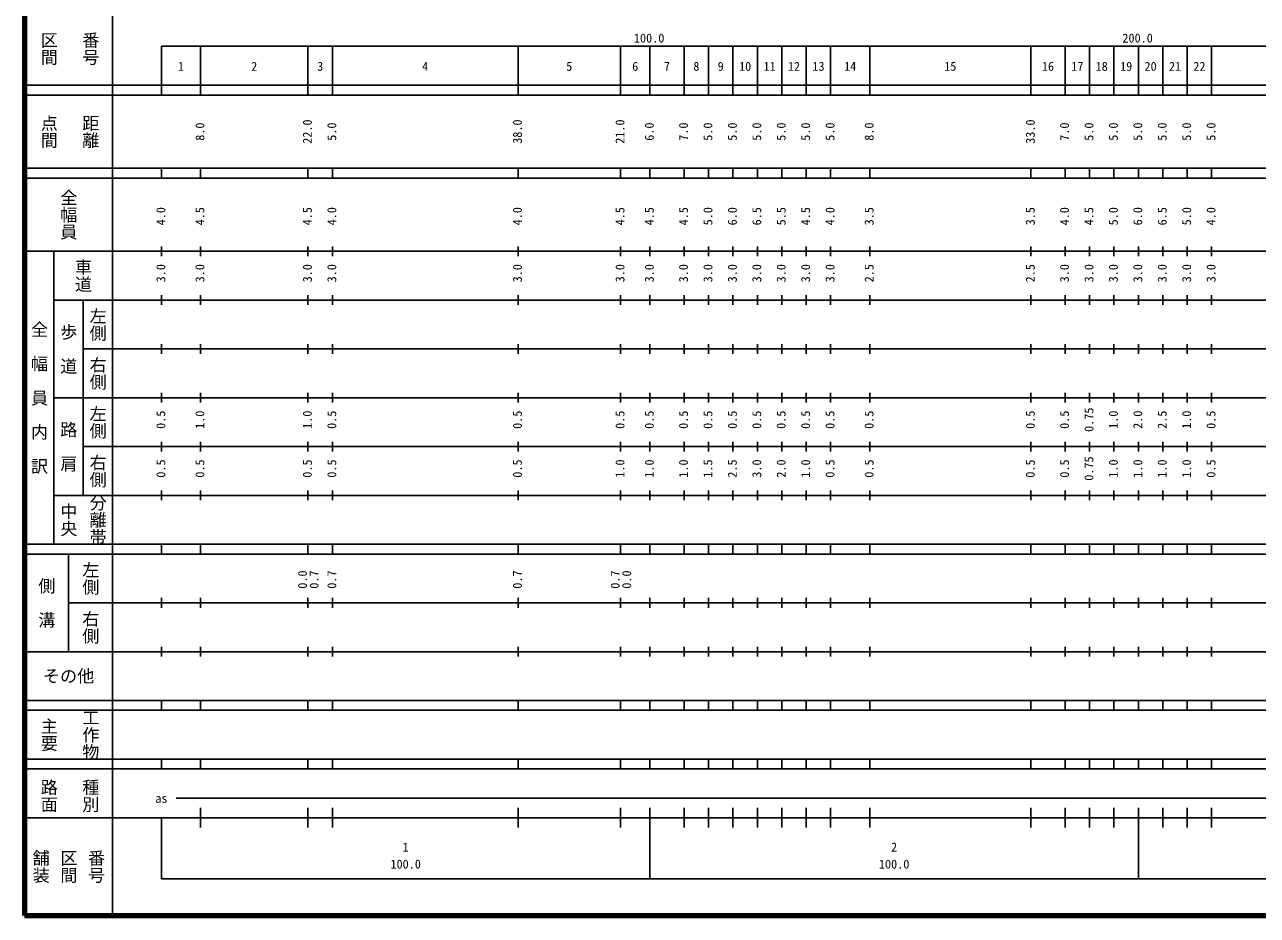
# Model space of a CAD drawing. Units: millimetres on the paper, enlarged 1000 times. Extents: x 40000 to 680000, y 20000 to 380000.
# Drawn here: x 40000 to 292357, y 20000 to 202409 of the extents above; entities that cross this region are included whole.
import ezdxf
from ezdxf.enums import TextEntityAlignment as Align

# ---------------------------------------------------------------- set-up
doc = ezdxf.new("R2010")
doc.units = ezdxf.units.MM
doc.header["$LTSCALE"] = 1000
doc.layers.add('M-TTL', color=2, linetype='Continuous', lineweight=140)
doc.layers.add('M-TTL-BAND', color=7, linetype='Continuous', lineweight=25)
doc.styles.add('@ＭＳ ゴシック', font='')
doc.styles.add('ＭＳ ゴシック', font='')
doc.styles.get('@ＭＳ ゴシック').set_extended_font_data('@MS Gothic')
doc.styles.get('ＭＳ ゴシック').set_extended_font_data('MS Gothic')

msp = doc.modelspace()

# ---------------------------------------------------------------- linework, layer by layer
at = {"layer": 'M-TTL'}
for p, q in [((40000, 380000), (40000, 20000)), ((40000, 20000), (680000, 20000))]:
    msp.add_line(p, q, dxfattribs=at)
at = {"layer": 'M-TTL-BAND'}
for p, q in [((58000, 370000), (58000, 20000)), ((58000, 370000), (58000, 20000)), ((68000, 198000), (579000, 198000)), ((68000, 198000), (68000, 188000)), ((68000, 198000), (579000, 198000)), ((68000, 198000), (68000, 188000)), ((76000, 188000), (76000, 198000)), ((98000, 188000), (98000, 198000)), ((103000, 188000), (103000, 198000)), ((141000, 188000), (141000, 198000)), ((162000, 188000), (162000, 198000)), ((168000, 188000), (168000, 198000)), ((175000, 188000), (175000, 198000)), ((180000, 188000), (180000, 198000)), ((185000, 188000), (185000, 198000)), ((190000, 188000), (190000, 198000)), ((195000, 188000), (195000, 198000)), ((200000, 188000), (200000, 198000)), ((205000, 188000), (205000, 198000)), ((213000, 188000), (213000, 198000)), ((246000, 188000), (246000, 198000)), ((253000, 188000), (253000, 198000)), ((258000, 188000), (258000, 198000)), ((263000, 188000), (263000, 198000)), ((268000, 188000), (268000, 198000)), ((273000, 188000), (273000, 198000)), ((278000, 188000), (278000, 198000)), ((283000, 188000), (283000, 198000)), ((40000, 190000), (579000, 190000)), ((40000, 190000), (579000, 190000)), ((40000, 188000), (579000, 188000)), ((40000, 188000), (579000, 188000)), ((40000, 173000), (579000, 173000)), ((40000, 173000), (579000, 173000)), ((68000, 171000), (68000, 173000)), ((68000, 171000), (68000, 173000)), ((76000, 171000), (76000, 173000)), ((98000, 171000), (98000, 173000)), ((103000, 171000), (103000, 173000)), ((141000, 171000), (141000, 173000)), ((162000, 171000), (162000, 173000)), ((168000, 171000), (168000, 173000)), ((175000, 171000), (175000, 173000)), ((180000, 171000), (180000, 173000)), ((185000, 171000), (185000, 173000)), ((190000, 171000), (190000, 173000)), ((195000, 171000), (195000, 173000)), ((200000, 171000), (200000, 173000)), ((205000, 171000), (205000, 173000)), ((213000, 171000), (213000, 173000)), ((246000, 171000), (246000, 173000)), ((253000, 171000), (253000, 173000)), ((258000, 171000), (258000, 173000)), ((263000, 171000), (263000, 173000)), ((268000, 171000), (268000, 173000)), ((273000, 171000), (273000, 173000)), ((278000, 171000), (278000, 173000)), ((283000, 171000), (283000, 173000)), ((40000, 171000), (579000, 171000)), ((40000, 171000), (579000, 171000)), ((68000, 155000), (68000, 157000)), ((68000, 155000), (68000, 157000)), ((76000, 155000), (76000, 157000)), ((98000, 155000), (98000, 157000)), ((103000, 155000), (103000, 157000)), ((141000, 155000), (141000, 157000)), ((162000, 155000), (162000, 157000)), ((168000, 155000), (168000, 157000)), ((175000, 155000), (175000, 157000)), ((180000, 155000), (180000, 157000)), ((185000, 155000), (185000, 157000)), ((190000, 155000), (190000, 157000)), ((195000, 155000), (195000, 157000)), ((200000, 155000), (200000, 157000)), ((205000, 155000), (205000, 157000)), ((213000, 155000), (213000, 157000)), ((246000, 155000), (246000, 157000)), ((253000, 155000), (253000, 157000)), ((258000, 155000), (258000, 157000)), ((263000, 155000), (263000, 157000)), ((268000, 155000), (268000, 157000)), ((273000, 155000), (273000, 157000)), ((278000, 155000), (278000, 157000)), ((283000, 155000), (283000, 157000)), ((40000, 156000), (579000, 156000)), ((40000, 156000), (579000, 156000)), ((46000, 96000), (46000, 156000)), ((46000, 96000), (46000, 156000)), ((68000, 145000), (68000, 147000)), ((68000, 145000), (68000, 147000)), ((76000, 145000), (76000, 147000)), ((98000, 145000), (98000, 147000)), ((103000, 145000), (103000, 147000)), ((141000, 145000), (141000, 147000)), ((162000, 145000), (162000, 147000)), ((168000, 145000), (168000, 147000)), ((175000, 145000), (175000, 147000)), ((180000, 145000), (180000, 147000)), ((185000, 145000), (185000, 147000)), ((190000, 145000), (190000, 147000)), ((195000, 145000), (195000, 147000)), ((200000, 145000), (200000, 147000)), ((205000, 145000), (205000, 147000)), ((213000, 145000), (213000, 147000)), ((246000, 145000), (246000, 147000)), ((253000, 145000), (253000, 147000)), ((258000, 145000), (258000, 147000)), ((263000, 145000), (263000, 147000)), ((268000, 145000), (268000, 147000)), ((273000, 145000), (273000, 147000)), ((278000, 145000), (278000, 147000)), ((283000, 145000), (283000, 147000)), ((46000, 146000), (579000, 146000)), ((46000, 146000), (579000, 146000)), ((52000, 146000), (52000, 106000)), ((52000, 146000), (52000, 106000)), ((68000, 135000), (68000, 137000)), ((68000, 135000), (68000, 137000)), ((76000, 135000), (76000, 137000)), ((98000, 135000), (98000, 137000)), ((103000, 135000), (103000, 137000)), ((141000, 135000), (141000, 137000)), ((162000, 135000), (162000, 137000)), ((168000, 135000), (168000, 137000)), ((175000, 135000), (175000, 137000)), ((180000, 135000), (180000, 137000)), ((185000, 135000), (185000, 137000)), ((190000, 135000), (190000, 137000)), ((195000, 135000), (195000, 137000)), ((200000, 135000), (200000, 137000)), ((205000, 135000), (205000, 137000)), ((213000, 135000), (213000, 137000)), ((246000, 135000), (246000, 137000)), ((253000, 135000), (253000, 137000)), ((258000, 135000), (258000, 137000)), ((263000, 135000), (263000, 137000)), ((268000, 135000), (268000, 137000)), ((273000, 135000), (273000, 137000)), ((278000, 135000), (278000, 137000)), ((283000, 135000), (283000, 137000)), ((52000, 136000), (579000, 136000)), ((52000, 136000), (579000, 136000)), ((68000, 125000), (68000, 127000)), ((68000, 125000), (68000, 127000)), ((76000, 125000), (76000, 127000)), ((98000, 125000), (98000, 127000)), ((103000, 125000), (103000, 127000)), ((141000, 125000), (141000, 127000)), ((162000, 125000), (162000, 127000)), ((168000, 125000), (168000, 127000)), ((175000, 125000), (175000, 127000)), ((180000, 125000), (180000, 127000)), ((185000, 125000), (185000, 127000)), ((190000, 125000), (190000, 127000)), ((195000, 125000), (195000, 127000)), ((200000, 125000), (200000, 127000)), ((205000, 125000), (205000, 127000)), ((213000, 125000), (213000, 127000)), ((246000, 125000), (246000, 127000)), ((253000, 125000), (253000, 127000)), ((258000, 125000), (258000, 127000)), ((263000, 125000), (263000, 127000)), ((268000, 125000), (268000, 127000)), ((273000, 125000), (273000, 127000)), ((278000, 125000), (278000, 127000)), ((283000, 125000), (283000, 127000)), ((46000, 126000), (579000, 126000)), ((46000, 126000), (579000, 126000)), ((68000, 115000), (68000, 117000)), ((68000, 115000), (68000, 117000)), ((76000, 115000), (76000, 117000)), ((98000, 115000), (98000, 117000)), ((103000, 115000), (103000, 117000)), ((141000, 115000), (141000, 117000)), ((162000, 115000), (162000, 117000)), ((168000, 115000), (168000, 117000)), ((175000, 115000), (175000, 117000)), ((180000, 115000), (180000, 117000)), ((185000, 115000), (185000, 117000)), ((190000, 115000), (190000, 117000)), ((195000, 115000), (195000, 117000)), ((200000, 115000), (200000, 117000)), ((205000, 115000), (205000, 117000)), ((213000, 115000), (213000, 117000)), ((246000, 115000), (246000, 117000)), ((253000, 115000), (253000, 117000)), ((258000, 115000), (258000, 117000)), ((263000, 115000), (263000, 117000)), ((268000, 115000), (268000, 117000)), ((273000, 115000), (273000, 117000)), ((278000, 115000), (278000, 117000)), ((283000, 115000), (283000, 117000)), ((52000, 116000), (579000, 116000)), ((52000, 116000), (579000, 116000)), ((46000, 106000), (579000, 106000)), ((46000, 106000), (579000, 106000)), ((68000, 105000), (68000, 107000)), ((68000, 105000), (68000, 107000)), ((76000, 105000), (76000, 107000)), ((98000, 105000), (98000, 107000)), ((103000, 105000), (103000, 107000)), ((141000, 105000), (141000, 107000)), ((162000, 105000), (162000, 107000)), ((168000, 105000), (168000, 107000)), ((175000, 105000), (175000, 107000)), ((180000, 105000), (180000, 107000)), ((185000, 105000), (185000, 107000)), ((190000, 105000), (190000, 107000)), ((195000, 105000), (195000, 107000)), ((200000, 105000), (200000, 107000)), ((205000, 105000), (205000, 107000)), ((213000, 105000), (213000, 107000)), ((246000, 105000), (246000, 107000)), ((253000, 105000), (253000, 107000)), ((258000, 105000), (258000, 107000)), ((263000, 105000), (263000, 107000)), ((268000, 105000), (268000, 107000)), ((273000, 105000), (273000, 107000)), ((278000, 105000), (278000, 107000)), ((283000, 105000), (283000, 107000)), ((40000, 96000), (579000, 96000)), ((40000, 96000), (579000, 96000)), ((68000, 94000), (68000, 96000)), ((68000, 94000), (68000, 96000)), ((76000, 94000), (76000, 96000)), ((98000, 94000), (98000, 96000)), ((103000, 94000), (103000, 96000)), ((141000, 94000), (141000, 96000)), ((162000, 94000), (162000, 96000)), ((168000, 94000), (168000, 96000)), ((175000, 94000), (175000, 96000)), ((180000, 94000), (180000, 96000)), ((185000, 94000), (185000, 96000)), ((190000, 94000), (190000, 96000)), ((195000, 94000), (195000, 96000)), ((200000, 94000), (200000, 96000)), ((205000, 94000), (205000, 96000)), ((213000, 94000), (213000, 96000)), ((246000, 94000), (246000, 96000)), ((253000, 94000), (253000, 96000)), ((258000, 94000), (258000, 96000)), ((263000, 94000), (263000, 96000)), ((268000, 94000), (268000, 96000)), ((273000, 94000), (273000, 96000)), ((278000, 94000), (278000, 96000)), ((283000, 94000), (283000, 96000)), ((40000, 94000), (579000, 94000)), ((40000, 94000), (579000, 94000)), ((49000, 94000), (49000, 74000)), ((49000, 94000), (49000, 74000)), ((49000, 84000), (579000, 84000)), ((49000, 84000), (579000, 84000)), ((68000, 83000), (68000, 85000)), ((68000, 83000), (68000, 85000)), ((76000, 83000), (76000, 85000)), ((98000, 83000), (98000, 85000)), ((103000, 83000), (103000, 85000)), ((141000, 83000), (141000, 85000)), ((162000, 83000), (162000, 85000)), ((168000, 83000), (168000, 85000)), ((175000, 83000), (175000, 85000)), ((180000, 83000), (180000, 85000)), ((185000, 83000), (185000, 85000)), ((190000, 83000), (190000, 85000)), ((195000, 83000), (195000, 85000)), ((200000, 83000), (200000, 85000)), ((205000, 83000), (205000, 85000)), ((213000, 83000), (213000, 85000)), ((246000, 83000), (246000, 85000)), ((253000, 83000), (253000, 85000)), ((258000, 83000), (258000, 85000)), ((263000, 83000), (263000, 85000)), ((268000, 83000), (268000, 85000)), ((273000, 83000), (273000, 85000)), ((278000, 83000), (278000, 85000)), ((283000, 83000), (283000, 85000)), ((40000, 74000), (579000, 74000)), ((40000, 74000), (579000, 74000)), ((68000, 73000), (68000, 75000)), ((68000, 73000), (68000, 75000)), ((76000, 73000), (76000, 75000)), ((98000, 73000), (98000, 75000)), ((103000, 73000), (103000, 75000)), ((141000, 73000), (141000, 75000)), ((162000, 73000), (162000, 75000)), ((168000, 73000), (168000, 75000)), ((175000, 73000), (175000, 75000)), ((180000, 73000), (180000, 75000)), ((185000, 73000), (185000, 75000)), ((190000, 73000), (190000, 75000)), ((195000, 73000), (195000, 75000)), ((200000, 73000), (200000, 75000)), ((205000, 73000), (205000, 75000)), ((213000, 73000), (213000, 75000)), ((246000, 73000), (246000, 75000)), ((253000, 73000), (253000, 75000)), ((258000, 73000), (258000, 75000)), ((263000, 73000), (263000, 75000)), ((268000, 73000), (268000, 75000)), ((273000, 73000), (273000, 75000)), ((278000, 73000), (278000, 75000)), ((283000, 73000), (283000, 75000)), ((40000, 64000), (579000, 64000)), ((40000, 64000), (579000, 64000)), ((68000, 62000), (68000, 64000)), ((68000, 62000), (68000, 64000)), ((76000, 62000), (76000, 64000)), ((98000, 62000), (98000, 64000)), ((103000, 62000), (103000, 64000)), ((141000, 62000), (141000, 64000)), ((162000, 62000), (162000, 64000)), ((168000, 62000), (168000, 64000)), ((175000, 62000), (175000, 64000)), ((180000, 62000), (180000, 64000)), ((185000, 62000), (185000, 64000)), ((190000, 62000), (190000, 64000)), ((195000, 62000), (195000, 64000)), ((200000, 62000), (200000, 64000)), ((205000, 62000), (205000, 64000)), ((213000, 62000), (213000, 64000)), ((246000, 62000), (246000, 64000)), ((253000, 62000), (253000, 64000)), ((258000, 62000), (258000, 64000)), ((263000, 62000), (263000, 64000)), ((268000, 62000), (268000, 64000)), ((273000, 62000), (273000, 64000)), ((278000, 62000), (278000, 64000)), ((283000, 62000), (283000, 64000)), ((40000, 62000), (579000, 62000)), ((40000, 62000), (579000, 62000)), ((40000, 52000), (579000, 52000)), ((40000, 52000), (579000, 52000)), ((68000, 50000), (68000, 52000)), ((68000, 50000), (68000, 52000)), ((76000, 50000), (76000, 52000)), ((98000, 50000), (98000, 52000)), ((103000, 50000), (103000, 52000)), ((141000, 50000), (141000, 52000)), ((162000, 50000), (162000, 52000)), ((168000, 50000), (168000, 52000)), ((175000, 50000), (175000, 52000)), ((180000, 50000), (180000, 52000)), ((185000, 50000), (185000, 52000)), ((190000, 50000), (190000, 52000)), ((195000, 50000), (195000, 52000)), ((200000, 50000), (200000, 52000)), ((205000, 50000), (205000, 52000)), ((213000, 50000), (213000, 52000)), ((246000, 50000), (246000, 52000)), ((253000, 50000), (253000, 52000)), ((258000, 50000), (258000, 52000)), ((263000, 50000), (263000, 52000)), ((268000, 50000), (268000, 52000)), ((273000, 50000), (273000, 52000)), ((278000, 50000), (278000, 52000)), ((283000, 50000), (283000, 52000)), ((40000, 50000), (579000, 50000)), ((40000, 50000), (579000, 50000)), ((71000, 44000), (565000, 44000)), ((76000, 38000), (76000, 42000)), ((98000, 38000), (98000, 42000)), ((103000, 38000), (103000, 42000)), ((141000, 38000), (141000, 42000)), ((162000, 38000), (162000, 42000)), ((168000, 27500), (168000, 42000)), ((175000, 38000), (175000, 42000)), ((180000, 38000), (180000, 42000)), ((185000, 38000), (185000, 42000)), ((190000, 38000), (190000, 42000)), ((195000, 38000), (195000, 42000)), ((200000, 38000), (200000, 42000)), ((205000, 38000), (205000, 42000)), ((213000, 38000), (213000, 42000)), ((246000, 38000), (246000, 42000)), ((253000, 38000), (253000, 42000)), ((258000, 38000), (258000, 42000)), ((263000, 38000), (263000, 42000)), ((268000, 27500), (268000, 42000)), ((273000, 38000), (273000, 42000)), ((278000, 38000), (278000, 42000)), ((283000, 38000), (283000, 42000)), ((40000, 40000), (579000, 40000)), ((40000, 40000), (579000, 40000)), ((68000, 40000), (68000, 27500)), ((68000, 40000), (68000, 27500)), ((68000, 27500), (579000, 27500)), ((68000, 27500), (579000, 27500))]:
    msp.add_line(p, q, dxfattribs=at)

# ---------------------------------------------------------------- texts
at = {"layer": 'M-TTL-BAND', "style": '@ＭＳ ゴシック'}
for s, p in [('区間', (45000, 197500)), ('区間', (45000, 197500)), ('番号', (53500, 197500)), ('番号', (53500, 197500)), ('点間', (45000, 180500)), ('点間', (45000, 180500)), ('距離', (53500, 180500)), ('距離', (53500, 180500)), ('全幅員', (49000, 163500)), ('全幅員', (49000, 163500)), ('車道', (52000, 151000)), ('車道', (52000, 151000)), ('左側', (55000, 141000)), ('左側', (55000, 141000)), ('全\u3000幅\u3000員\u3000内\u3000訳', (43000, 126000)), ('全\u3000幅\u3000員\u3000内\u3000訳', (43000, 126000)), ('歩\u3000道', (49000, 136000)), ('歩\u3000道', (49000, 136000)), ('右側', (55000, 131000)), ('右側', (55000, 131000)), ('左側', (55000, 121000)), ('左側', (55000, 121000)), ('路\u3000肩', (49000, 116000)), ('路\u3000肩', (49000, 116000)), ('右側', (55000, 111000)), ('右側', (55000, 111000)), ('分離帯', (55000, 101000)), ('分離帯', (55000, 101000)), ('中央', (49000, 101000)), ('中央', (49000, 101000)), ('左側', (53500, 89000)), ('左側', (53500, 89000)), ('側\u3000溝', (44500, 84000)), ('側\u3000溝', (44500, 84000)), ('右側', (53500, 79000)), ('右側', (53500, 79000)), ('工作物', (53500, 57000)), ('工作物', (53500, 57000)), ('主要', (45000, 57000)), ('主要', (45000, 57000)), ('路面', (45000, 44500)), ('路面', (45000, 44500)), ('種別', (53500, 44500)), ('種別', (53500, 44500)), ('舗装', (43333, 30000)), ('舗装', (43333, 30000)), ('区間', (49000, 30000)), ('区間', (49000, 30000)), ('番号', (54667, 30000)), ('番号', (54667, 30000))]:
    msp.add_text(s, height=2566, rotation=270, dxfattribs=at).set_placement(p, align=Align.MIDDLE_CENTER)
at = {"layer": 'M-TTL-BAND', "style": 'ＭＳ ゴシック'}
for s, p in [('100.0', (167844, 198195)), ('100.0', (167844, 198195)), ('200.0', (267844, 198195)), ('200.0', (267844, 198195)), ('1', (72000, 192405)), ('2', (87000, 192405)), ('3', (100500, 192405)), ('4', (122000, 192405)), ('5', (151500, 192405)), ('6', (165000, 192405)), ('7', (171500, 192405)), ('8', (177500, 192405)), ('9', (182500, 192405)), ('10', (187500, 192405)), ('11', (192500, 192405)), ('12', (197500, 192405)), ('13', (202500, 192405)), ('14', (209000, 192405)), ('15', (229500, 192405)), ('16', (249500, 192405)), ('17', (255500, 192405)), ('18', (260500, 192405)), ('19', (265500, 192405)), ('20', (270500, 192405)), ('21', (275500, 192405)), ('22', (280500, 192405)), ('as', (68000, 42500)), ('1', (118000, 32523)), ('2', (218000, 32523)), ('100.0', (118000, 29033)), ('100.0', (218000, 29033))]:
    msp.add_text(s, height=1833, dxfattribs=at).set_placement(p, align=Align.BOTTOM_CENTER)
for s, p in [('8.0', (77338, 180500)), ('22.0', (99338, 180500)), ('5.0', (104338, 180500)), ('38.0', (142338, 180500)), ('21.0', (163338, 180500)), ('6.0', (169338, 180500)), ('7.0', (176338, 180500)), ('5.0', (181338, 180500)), ('5.0', (186338, 180500)), ('5.0', (191338, 180500)), ('5.0', (196338, 180500)), ('5.0', (201338, 180500)), ('5.0', (206338, 180500)), ('8.0', (214338, 180500)), ('33.0', (247338, 180500)), ('7.0', (254338, 180500)), ('5.0', (259338, 180500)), ('5.0', (264338, 180500)), ('5.0', (269338, 180500)), ('5.0', (274338, 180500)), ('5.0', (279338, 180500)), ('5.0', (284338, 180500)), ('4.0', (69338, 163174)), ('4.5', (77338, 163174)), ('4.5', (99338, 163174)), ('4.0', (104338, 163174)), ('4.0', (142338, 163174)), ('4.5', (163338, 163174)), ('4.5', (169338, 163174)), ('4.5', (176338, 163174)), ('5.0', (181338, 163174)), ('6.0', (186338, 163174)), ('6.5', (191338, 163174)), ('5.5', (196338, 163174)), ('4.5', (201338, 163174)), ('4.0', (206338, 163174)), ('3.5', (214338, 163174)), ('3.5', (247338, 163174)), ('4.0', (254338, 163174)), ('4.5', (259338, 163174)), ('5.0', (264338, 163174)), ('6.0', (269338, 163174)), ('6.5', (274338, 163174)), ('5.0', (279338, 163174)), ('4.0', (284338, 163174)), ('3.0', (69338, 151500)), ('3.0', (77338, 151500)), ('3.0', (99338, 151500)), ('3.0', (104338, 151500)), ('3.0', (142338, 151500)), ('3.0', (163338, 151500)), ('3.0', (169338, 151500)), ('3.0', (176338, 151500)), ('3.0', (181338, 151500)), ('3.0', (186338, 151500)), ('3.0', (191338, 151500)), ('3.0', (196338, 151500)), ('3.0', (201338, 151500)), ('3.0', (206338, 151500)), ('2.5', (214338, 151500)), ('2.5', (247338, 151500)), ('3.0', (254338, 151500)), ('3.0', (259338, 151500)), ('3.0', (264338, 151500)), ('3.0', (269338, 151500)), ('3.0', (274338, 151500)), ('3.0', (279338, 151500)), ('3.0', (284338, 151500)), ('0.75', (259338, 121500)), ('0.5', (69338, 121500)), ('1.0', (77338, 121500)), ('1.0', (99338, 121500)), ('0.5', (104338, 121500)), ('0.5', (142338, 121500)), ('0.5', (163338, 121500)), ('0.5', (169338, 121500)), ('0.5', (176338, 121500)), ('0.5', (181338, 121500)), ('0.5', (186338, 121500)), ('0.5', (191338, 121500)), ('0.5', (196338, 121500)), ('0.5', (201338, 121500)), ('0.5', (206338, 121500)), ('0.5', (214338, 121500)), ('0.5', (247338, 121500)), ('0.5', (254338, 121500)), ('1.0', (264338, 121500)), ('2.0', (269338, 121500)), ('2.5', (274338, 121500)), ('1.0', (279338, 121500)), ('0.5', (284338, 121500)), ('0.75', (259338, 111500)), ('0.5', (69338, 111500)), ('0.5', (77338, 111500)), ('0.5', (99338, 111500)), ('0.5', (104338, 111500)), ('0.5', (142338, 111500)), ('1.0', (163338, 111500)), ('1.0', (169338, 111500)), ('1.0', (176338, 111500)), ('1.5', (181338, 111500)), ('2.5', (186338, 111500)), ('3.0', (191338, 111500)), ('2.0', (196338, 111500)), ('1.0', (201338, 111500)), ('0.5', (206338, 111500)), ('0.5', (214338, 111500)), ('0.5', (247338, 111500)), ('0.5', (254338, 111500)), ('1.0', (264338, 111500)), ('1.0', (269338, 111500)), ('1.0', (274338, 111500)), ('1.0', (279338, 111500)), ('0.5', (284338, 111500)), ('0.0', (98338, 88764)), ('0.7', (100708, 88764)), ('0.7', (104338, 88764)), ('0.7', (142338, 88764)), ('0.7', (162338, 88764)), ('0.0', (164708, 88764))]:
    msp.add_text(s, height=1833, rotation=90, dxfattribs=at).set_placement(p, align=Align.BOTTOM_CENTER)
msp.add_text('その他', height=2566, dxfattribs=at).set_placement((49000, 69000), align=Align.MIDDLE_CENTER)
msp.add_text('その他', height=2566, dxfattribs=at).set_placement((49000, 69000), align=Align.MIDDLE_CENTER)

doc.saveas('drawing.dxf')
